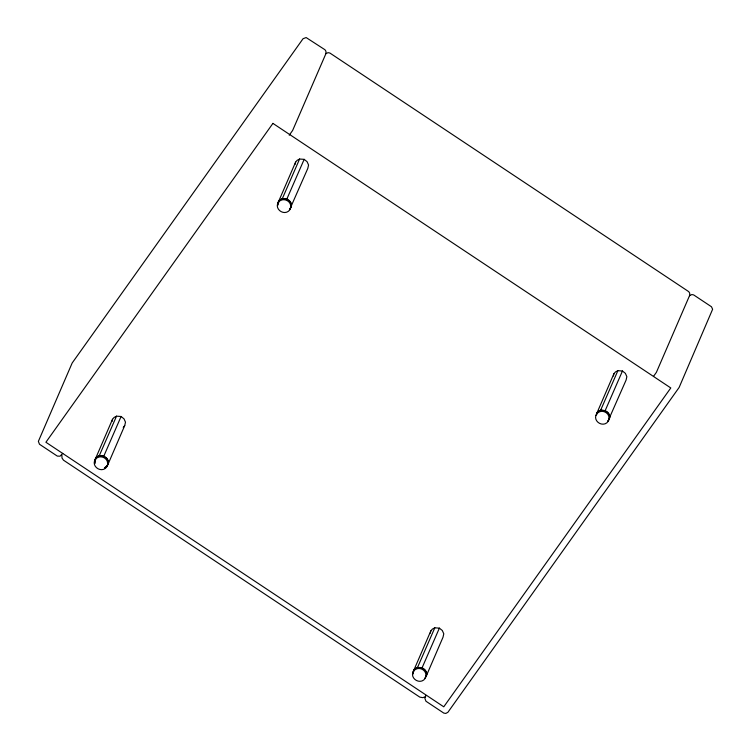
<?xml version="1.0" encoding="UTF-8"?>
<svg xmlns="http://www.w3.org/2000/svg" width="751" height="751" viewBox="0 0 751 751"><rect width="100%" height="100%" fill="white"/><g stroke="black" fill="none" stroke-linecap="round" stroke-linejoin="round"><path stroke-width="1.13" d="M94.767 462.353C95.011 448.112 116.987 460.222 104.727 467.817M277.842 205.201C277.297 192.838 297.884 200.724 289.454 209.623M413.059 673.994C412.515 661.631 433.102 669.517 424.672 678.416M61.864 455.144L62.004 458.007L63.469 460.175L419.809 697.135L422.832 697.66L425.282 696.721M289.229 135.227L292.637 130.449L325.934 53.612L325.925 51.246L324.976 49.754L306.145 37.559L303.057 38.714L72.171 363.005L38.376 441.353L39.465 444.235L57.292 456.092L60.033 456.195L62.765 453.379M104.455 467.817L106.736 466.38L107.966 464.4L124.722 425.573L125.492 422.156L124.009 418.842L121.089 416.505L116.518 416.167L114.058 417.462L112.528 419.274L95.077 459.659L95.095 463.451M277.795 204.76L278.152 202.507L295.603 162.132L297.143 160.32L299.593 159.024L304.164 159.353L307.084 161.7L308.567 165.013L307.797 168.431L289.811 209.238M413.012 673.553L413.369 671.31L430.821 630.924L432.351 629.113L434.81 627.817L439.382 628.146L442.301 630.493L443.785 633.806L443.015 637.223L426.258 676.041A6.881 6.327 23.4 0 0 424.587 669.404L422.118 667.733L417.547 667.414L414.571 669.272L413.369 671.31M112.04 421.508L112.528 419.274M295.115 164.366L295.603 162.132M430.323 633.159L430.821 630.924M613.407 376.016L613.896 373.782L615.426 371.961L617.885 370.675L622.457 371.003L625.376 373.35L626.86 376.664L626.09 380.081L608.094 420.879M613.896 373.782L596.444 414.158L597.655 412.13L600.622 410.262L617.885 370.675M425.958 695.426L424.869 698.355L425.967 701.237L443.785 713.093L445.803 713.431L447.896 712.295L679.129 387.45L712.624 309.252L711.469 306.755L693.633 294.899L691.831 294.552L689.512 295.687M95.077 459.659L96.288 457.622L99.263 455.763L116.518 416.167M99.263 455.763L103.826 456.092L121.089 416.505M278.152 202.507L279.363 200.479L282.338 198.611L299.593 159.024M282.338 198.611L286.901 198.94L304.164 159.353M417.547 667.414L434.81 627.817M422.118 667.733L439.382 628.146M600.622 410.262L605.193 410.59L622.457 371.003M596.266 414.618C599.26 404.648 615.247 413.829 607.747 421.264M653.699 376.11L656.393 372.336L689.681 295.331L689.69 293.125L688.733 291.641L329.867 53.021L328.074 52.664L325.934 53.612M123.248 427.403L124.722 425.573M605.193 410.59L607.662 412.252A6.881 6.327 23.4 0 1 609.333 418.898M286.901 198.94L289.37 200.611A6.881 6.327 23.4 0 1 291.041 207.248M103.826 456.092L106.295 457.753A6.881 6.327 23.4 0 1 107.966 464.4M94.513 460.936C92.795 466.146 98.625 470.999 103.6 469.356C108.444 467.798 109.055 460.954 104.896 458.27A6.872 6.318 23.4 0 0 98.879 457.049L96.776 457.969L94.513 460.936M277.588 203.784C275.87 209.003 281.7 213.857 286.675 212.204C291.519 210.655 292.13 203.803 287.971 201.118A6.872 6.318 23.4 0 0 281.963 199.907L279.851 200.827L277.588 203.784M412.806 672.586C411.079 677.796 416.908 682.65 421.893 680.997C426.728 679.448 427.347 672.596 423.179 669.911A6.872 6.318 23.4 0 0 417.171 668.7L415.059 669.62L412.806 672.586M595.881 415.434C594.154 420.654 599.983 425.507 604.968 423.855C609.803 422.306 610.422 415.453 606.264 412.768A6.872 6.318 23.4 0 0 600.246 411.557L598.143 412.468L595.881 415.434M272.923 123.389L45.905 442.255L443.766 706.813L670.784 387.948L272.923 123.389"/></g></svg>
